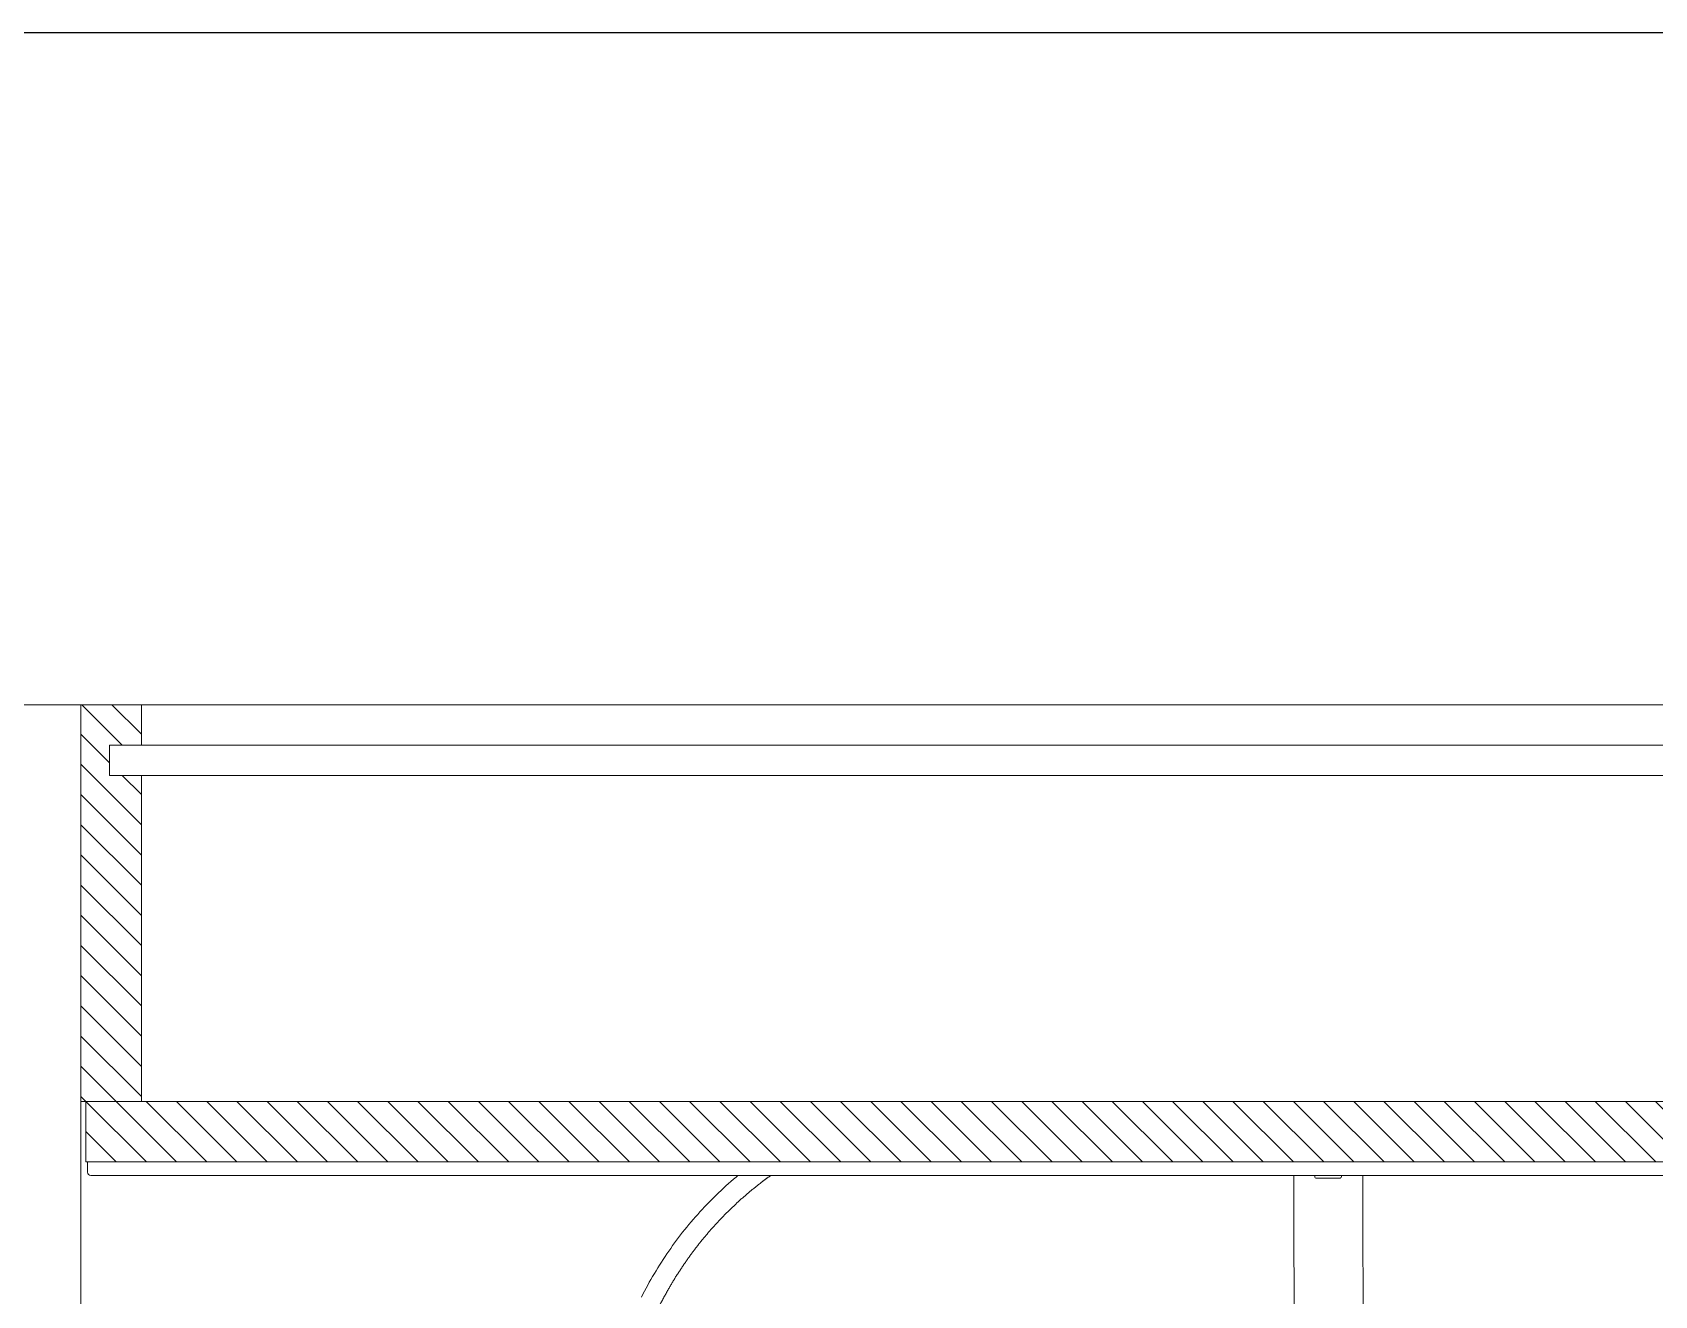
# Model space of a CAD drawing. Header units: millimetres. Extents: x 694231 to 734331, y 4486031 to 4541543.
# Drawn here: x 731327.48 to 731375.73, y 4490098.63 to 4490136.2 of the extents above; entities that cross this region are included whole.
import ezdxf

# ---------------------------------------------------------------- set-up
doc = ezdxf.new("R2010")
doc.units = ezdxf.units.MM
doc.set_wipeout_variables(frame=1)
doc.linetypes.add('HIDDEN', pattern=[0.375, 0.25, -0.125])
doc.layers.add('A-DUVAR-HIDDEN', color=34, linetype='HIDDEN')
for name, color, linetype, lineweight in [('DBM_fin_wall_solid', 111, 'Continuous', 25), ('DBM_in_wet_bath', 144, 'Continuous', 13), ('DBM_w_sld', 111, 'Continuous', 20)]:
    doc.layers.add(name, color=color, linetype=linetype, lineweight=lineweight)
pattern_1 = [(135, (588.597, 1421.2293), (-0.449012806, -0.449012806), [])]

# ---------------------------------------------------------------- blocks, each defined once
blk = doc.blocks.new('BATHSINK')
at = {"layer": 'DBM_in_wet_bath', "ltscale": 2}
for p, q in [((5678.229, -6888.429), (5678.229, -6888.444)), ((5678.819, -6888.421), (5678.24, -6888.419)), ((5678.829, -6888.431), (5678.829, -6888.446)), ((5677.489, -6891.692), (5677.446, -6907.652)), ((5678.12, -6892.021), (5678.103, -6898.359)), ((5678.92, -6892.023), (5678.903, -6898.361)), ((5679.539, -6891.704), (5679.496, -6907.658)), ((5674.589, -6894.589), (5674.688, -6894.584)), ((5674.688, -6894.584), (5674.787, -6894.58)), ((5674.787, -6894.58), (5674.887, -6894.576)), ((5674.887, -6894.576), (5674.986, -6894.572)), ((5674.986, -6894.572), (5675.086, -6894.568)), ((5675.086, -6894.568), (5675.185, -6894.564)), ((5675.185, -6894.564), (5675.285, -6894.561)), ((5675.285, -6894.561), (5675.384, -6894.557)), ((5675.384, -6894.557), (5675.484, -6894.554)), ((5675.484, -6894.554), (5675.583, -6894.551)), ((5675.583, -6894.551), (5675.682, -6894.548)), ((5675.682, -6894.548), (5675.782, -6894.545)), ((5675.782, -6894.545), (5675.881, -6894.542)), ((5675.881, -6894.542), (5675.981, -6894.539)), ((5675.981, -6894.539), (5676.08, -6894.536)), ((5676.08, -6894.536), (5676.18, -6894.534)), ((5676.18, -6894.534), (5676.279, -6894.532)), ((5676.279, -6894.532), (5676.379, -6894.53)), ((5676.379, -6894.53), (5676.478, -6894.527)), ((5676.478, -6894.527), (5676.578, -6894.525)), ((5676.578, -6894.525), (5676.677, -6894.523)), ((5676.677, -6894.523), (5676.777, -6894.521)), ((5676.777, -6894.521), (5676.876, -6894.52)), ((5676.876, -6894.52), (5676.976, -6894.518)), ((5676.976, -6894.518), (5677.075, -6894.517)), ((5677.075, -6894.517), (5677.175, -6894.516)), ((5677.175, -6894.516), (5677.274, -6894.514)), ((5677.274, -6894.514), (5677.374, -6894.513)), ((5677.374, -6894.513), (5677.473, -6894.512)), ((5677.473, -6894.512), (5677.573, -6894.51)), ((5677.573, -6894.51), (5677.672, -6894.51)), ((5677.672, -6894.51), (5677.772, -6894.509)), ((5677.772, -6894.509), (5677.871, -6894.509)), ((5677.871, -6894.509), (5677.971, -6894.508)), ((5677.971, -6894.508), (5678.07, -6894.508)), ((5678.07, -6894.508), (5678.17, -6894.508)), ((5678.17, -6894.508), (5678.269, -6894.507)), ((5678.269, -6894.507), (5678.369, -6894.507)), ((5678.369, -6894.507), (5678.468, -6894.506)), ((5678.573, -6894.507), (5678.473, -6894.506)), ((5678.673, -6894.507), (5678.573, -6894.507)), ((5678.772, -6894.508), (5678.673, -6894.507)), ((5678.872, -6894.508), (5678.772, -6894.508)), ((5678.971, -6894.508), (5678.872, -6894.508)), ((5679.071, -6894.509), (5678.971, -6894.508)), ((5679.17, -6894.509), (5679.071, -6894.509)), ((5679.27, -6894.51), (5679.17, -6894.509)), ((5679.369, -6894.51), (5679.27, -6894.51)), ((5679.469, -6894.512), (5679.369, -6894.51)), ((5679.568, -6894.513), (5679.469, -6894.512)), ((5679.668, -6894.514), (5679.568, -6894.513)), ((5679.767, -6894.516), (5679.668, -6894.514)), ((5679.867, -6894.517), (5679.767, -6894.516)), ((5679.966, -6894.518), (5679.867, -6894.517)), ((5680.066, -6894.52), (5679.966, -6894.518)), ((5680.165, -6894.521), (5680.066, -6894.52)), ((5680.265, -6894.523), (5680.165, -6894.521)), ((5680.364, -6894.525), (5680.265, -6894.523)), ((5680.464, -6894.527), (5680.364, -6894.525)), ((5680.563, -6894.53), (5680.464, -6894.527)), ((5680.663, -6894.532), (5680.563, -6894.53)), ((5680.762, -6894.534), (5680.663, -6894.532)), ((5680.862, -6894.536), (5680.762, -6894.534)), ((5680.961, -6894.539), (5680.862, -6894.536)), ((5681.06, -6894.542), (5680.961, -6894.539)), ((5681.16, -6894.545), (5681.06, -6894.542)), ((5681.259, -6894.548), (5681.16, -6894.545)), ((5681.359, -6894.551), (5681.259, -6894.548)), ((5681.458, -6894.554), (5681.359, -6894.551)), ((5681.558, -6894.557), (5681.458, -6894.554)), ((5681.657, -6894.561), (5681.558, -6894.557)), ((5681.757, -6894.564), (5681.657, -6894.561)), ((5681.856, -6894.568), (5681.757, -6894.564)), ((5681.956, -6894.572), (5681.856, -6894.568)), ((5682.055, -6894.576), (5681.956, -6894.572)), ((5682.154, -6894.58), (5682.055, -6894.576)), ((5682.254, -6894.584), (5682.154, -6894.58)), ((5682.353, -6894.589), (5682.254, -6894.584)), ((5669.339, -6895.073), (5669.438, -6895.057)), ((5669.438, -6895.057), (5669.536, -6895.042)), ((5669.536, -6895.042), (5669.634, -6895.027)), ((5669.634, -6895.027), (5669.733, -6895.014)), ((5669.733, -6895.014), (5669.832, -6895.001)), ((5669.832, -6895.001), (5669.93, -6894.987)), ((5669.93, -6894.987), (5670.029, -6894.974)), ((5670.029, -6894.974), (5670.127, -6894.961)), ((5670.127, -6894.961), (5670.226, -6894.948)), ((5670.226, -6894.948), (5670.325, -6894.935)), ((5670.325, -6894.935), (5670.423, -6894.922)), ((5670.423, -6894.922), (5670.522, -6894.91)), ((5670.522, -6894.91), (5670.621, -6894.899)), ((5670.621, -6894.899), (5670.72, -6894.888)), ((5670.72, -6894.888), (5670.819, -6894.877)), ((5670.819, -6894.877), (5670.918, -6894.865)), ((5670.918, -6894.865), (5671.017, -6894.854)), ((5671.017, -6894.854), (5671.116, -6894.843)), ((5671.116, -6894.843), (5671.214, -6894.832)), ((5671.214, -6894.832), (5671.313, -6894.822)), ((5671.313, -6894.822), (5671.412, -6894.813)), ((5671.412, -6894.813), (5671.512, -6894.803)), ((5671.512, -6894.803), (5671.611, -6894.793)), ((5671.611, -6894.793), (5671.71, -6894.784)), ((5671.71, -6894.784), (5671.809, -6894.774)), ((5671.809, -6894.774), (5671.908, -6894.765)), ((5671.908, -6894.765), (5672.007, -6894.756)), ((5672.007, -6894.756), (5672.106, -6894.748)), ((5672.106, -6894.748), (5672.205, -6894.74)), ((5672.205, -6894.74), (5672.304, -6894.732)), ((5672.304, -6894.732), (5672.404, -6894.724)), ((5672.404, -6894.724), (5672.503, -6894.716)), ((5672.503, -6894.716), (5672.602, -6894.708)), ((5672.602, -6894.708), (5672.701, -6894.7)), ((5672.701, -6894.7), (5672.8, -6894.692)), ((5672.8, -6894.692), (5672.9, -6894.685)), ((5672.9, -6894.685), (5672.999, -6894.678)), ((5672.999, -6894.678), (5673.098, -6894.672)), ((5673.098, -6894.672), (5673.198, -6894.665)), ((5673.198, -6894.665), (5673.297, -6894.659)), ((5673.297, -6894.659), (5673.396, -6894.652)), ((5673.396, -6894.652), (5673.496, -6894.646)), ((5673.496, -6894.646), (5673.595, -6894.64)), ((5673.595, -6894.64), (5673.694, -6894.634)), ((5673.694, -6894.634), (5673.794, -6894.629)), ((5673.794, -6894.629), (5673.893, -6894.623)), ((5673.893, -6894.623), (5673.992, -6894.618)), ((5673.992, -6894.618), (5674.092, -6894.613)), ((5674.092, -6894.613), (5674.191, -6894.608)), ((5674.191, -6894.608), (5674.29, -6894.603)), ((5674.29, -6894.603), (5674.39, -6894.598)), ((5674.39, -6894.598), (5674.489, -6894.594)), ((5674.489, -6894.594), (5674.589, -6894.589)), ((5682.453, -6894.594), (5682.353, -6894.589)), ((5682.552, -6894.598), (5682.453, -6894.594)), ((5682.652, -6894.603), (5682.552, -6894.598)), ((5682.751, -6894.608), (5682.652, -6894.603)), ((5682.85, -6894.613), (5682.751, -6894.608)), ((5682.95, -6894.618), (5682.85, -6894.613)), ((5683.049, -6894.623), (5682.95, -6894.618)), ((5683.148, -6894.629), (5683.049, -6894.623)), ((5683.248, -6894.634), (5683.148, -6894.629)), ((5683.347, -6894.64), (5683.248, -6894.634)), ((5683.446, -6894.646), (5683.347, -6894.64)), ((5683.546, -6894.652), (5683.446, -6894.646)), ((5683.645, -6894.659), (5683.546, -6894.652)), ((5683.744, -6894.665), (5683.645, -6894.659)), ((5683.844, -6894.672), (5683.744, -6894.665)), ((5683.943, -6894.678), (5683.844, -6894.672)), ((5684.042, -6894.685), (5683.943, -6894.678)), ((5684.141, -6894.692), (5684.042, -6894.685)), ((5684.241, -6894.7), (5684.141, -6894.692)), ((5684.34, -6894.708), (5684.241, -6894.7)), ((5684.439, -6894.716), (5684.34, -6894.708)), ((5684.538, -6894.724), (5684.439, -6894.716)), ((5684.637, -6894.732), (5684.538, -6894.724)), ((5684.737, -6894.74), (5684.637, -6894.732)), ((5684.836, -6894.748), (5684.737, -6894.74)), ((5684.935, -6894.756), (5684.836, -6894.748)), ((5685.034, -6894.765), (5684.935, -6894.756)), ((5685.133, -6894.774), (5685.034, -6894.765)), ((5685.232, -6894.784), (5685.133, -6894.774)), ((5685.331, -6894.793), (5685.232, -6894.784)), ((5685.43, -6894.803), (5685.331, -6894.793)), ((5685.529, -6894.813), (5685.43, -6894.803)), ((5685.628, -6894.822), (5685.529, -6894.813)), ((5685.728, -6894.832), (5685.628, -6894.822)), ((5685.826, -6894.843), (5685.728, -6894.832)), ((5685.925, -6894.854), (5685.826, -6894.843)), ((5686.024, -6894.865), (5685.925, -6894.854)), ((5686.123, -6894.877), (5686.024, -6894.865)), ((5686.222, -6894.888), (5686.123, -6894.877)), ((5686.321, -6894.899), (5686.222, -6894.888)), ((5686.42, -6894.91), (5686.321, -6894.899)), ((5686.519, -6894.922), (5686.42, -6894.91)), ((5686.617, -6894.935), (5686.519, -6894.922)), ((5686.716, -6894.948), (5686.617, -6894.935)), ((5686.814, -6894.961), (5686.716, -6894.948)), ((5686.913, -6894.974), (5686.814, -6894.961)), ((5687.012, -6894.987), (5686.913, -6894.974)), ((5687.11, -6895.001), (5687.012, -6894.987)), ((5687.209, -6895.014), (5687.11, -6895.001)), ((5687.308, -6895.027), (5687.209, -6895.014)), ((5687.406, -6895.042), (5687.308, -6895.027)), ((5687.504, -6895.057), (5687.406, -6895.042)), ((5687.603, -6895.073), (5687.504, -6895.057)), ((5668.75, -6895.166), (5668.848, -6895.149)), ((5668.848, -6895.149), (5668.946, -6895.134)), ((5668.946, -6895.134), (5669.044, -6895.118)), ((5669.044, -6895.118), (5669.143, -6895.103)), ((5669.143, -6895.103), (5669.241, -6895.088)), ((5669.241, -6895.088), (5669.339, -6895.073)), ((5687.701, -6895.088), (5687.603, -6895.073)), ((5687.799, -6895.103), (5687.701, -6895.088)), ((5687.898, -6895.118), (5687.799, -6895.103)), ((5687.996, -6895.134), (5687.898, -6895.118)), ((5688.094, -6895.149), (5687.996, -6895.134)), ((5688.192, -6895.166), (5688.094, -6895.149)), ((5688.29, -6895.184), (5688.192, -6895.166)), ((5688.388, -6895.202), (5688.29, -6895.184)), ((5688.486, -6895.219), (5688.388, -6895.202)), ((5688.584, -6895.237), (5688.486, -6895.219)), ((5688.682, -6895.254), (5688.584, -6895.237)), ((5688.78, -6895.272), (5688.682, -6895.254)), ((5688.878, -6895.289), (5688.78, -6895.272)), ((5688.975, -6895.309), (5688.878, -6895.289)), ((5689.073, -6895.329), (5688.975, -6895.309)), ((5689.17, -6895.349), (5689.073, -6895.329)), ((5689.268, -6895.369), (5689.17, -6895.349)), ((5689.365, -6895.389), (5689.268, -6895.369)), ((5689.463, -6895.409), (5689.365, -6895.389)), ((5689.56, -6895.429), (5689.463, -6895.409)), ((5689.657, -6895.452), (5689.56, -6895.429)), ((5689.754, -6895.474), (5689.657, -6895.452)), ((5689.851, -6895.497), (5689.754, -6895.474)), ((5689.948, -6895.52), (5689.851, -6895.497)), ((5690.045, -6895.542), (5689.948, -6895.52)), ((5690.142, -6895.565), (5690.045, -6895.542)), ((5690.239, -6895.588), (5690.142, -6895.565)), ((5690.335, -6895.612), (5690.239, -6895.588)), ((5690.431, -6895.638), (5690.335, -6895.612)), ((5690.527, -6895.664), (5690.431, -6895.638)), ((5690.624, -6895.689), (5690.527, -6895.664)), ((5690.72, -6895.715), (5690.624, -6895.689)), ((5690.816, -6895.741), (5690.72, -6895.715)), ((5690.912, -6895.766), (5690.816, -6895.741)), ((5691.008, -6895.794), (5690.912, -6895.766)), ((5691.103, -6895.822), (5691.008, -6895.794)), ((5691.198, -6895.851), (5691.103, -6895.822)), ((5691.294, -6895.879), (5691.198, -6895.851)), ((5691.389, -6895.908), (5691.294, -6895.879)), ((5691.484, -6895.937), (5691.389, -6895.908)), ((5691.579, -6895.969), (5691.484, -6895.937)), ((5691.673, -6896), (5691.579, -6895.969)), ((5691.767, -6896.031), (5691.673, -6896)), ((5691.862, -6896.062), (5691.767, -6896.031)), ((5691.956, -6896.094), (5691.862, -6896.062)), ((5692.05, -6896.127), (5691.956, -6896.094)), ((5692.143, -6896.162), (5692.05, -6896.127)), ((5692.237, -6896.196), (5692.143, -6896.162)), ((5692.33, -6896.23), (5692.237, -6896.196)), ((5692.424, -6896.264), (5692.33, -6896.23)), ((5692.517, -6896.3), (5692.424, -6896.264)), ((5692.609, -6896.337), (5692.517, -6896.3)), ((5692.701, -6896.375), (5692.609, -6896.337)), ((5692.793, -6896.412), (5692.701, -6896.375)), ((5692.886, -6896.449), (5692.793, -6896.412)), ((5692.978, -6896.487), (5692.886, -6896.449)), ((5693.069, -6896.528), (5692.978, -6896.487)), ((5693.159, -6896.568), (5693.069, -6896.528)), ((5693.25, -6896.609), (5693.159, -6896.568)), ((5693.341, -6896.649), (5693.25, -6896.609)), ((5693.432, -6896.69), (5693.341, -6896.649)), ((5693.522, -6896.733), (5693.432, -6896.69)), ((5693.611, -6896.777), (5693.522, -6896.733)), ((5693.7, -6896.821), (5693.611, -6896.777)), ((5693.789, -6896.865), (5693.7, -6896.821)), ((5693.879, -6896.909), (5693.789, -6896.865)), ((5693.967, -6896.955), (5693.879, -6896.909)), ((5694.055, -6897.002), (5693.967, -6896.955)), ((5694.142, -6897.05), (5694.055, -6897.002)), ((5694.229, -6897.097), (5694.142, -6897.05)), ((5694.317, -6897.145), (5694.229, -6897.097)), ((5694.404, -6897.192), (5694.317, -6897.145)), ((5694.49, -6897.244), (5694.404, -6897.192)), ((5694.575, -6897.295), (5694.49, -6897.244)), ((5694.66, -6897.346), (5694.575, -6897.295)), ((5694.745, -6897.397), (5694.66, -6897.346)), ((5694.831, -6897.449), (5694.745, -6897.397)), ((5694.915, -6897.502), (5694.831, -6897.449)), ((5694.998, -6897.557), (5694.915, -6897.502)), ((5695.081, -6897.611), (5694.998, -6897.557)), ((5695.164, -6897.666), (5695.081, -6897.611)), ((5695.247, -6897.722), (5695.164, -6897.666)), ((5695.328, -6897.779), (5695.247, -6897.722)), ((5695.409, -6897.837), (5695.328, -6897.779)), ((5695.49, -6897.895), (5695.409, -6897.837)), ((5695.571, -6897.952), (5695.49, -6897.895)), ((5695.65, -6898.013), (5695.571, -6897.952)), ((5678.843, -6898.421), (5678.163, -6898.419)), ((5695.729, -6898.074), (5695.65, -6898.013)), ((5695.808, -6898.134), (5695.729, -6898.074)), ((5695.887, -6898.195), (5695.808, -6898.134)), ((5695.964, -6898.258), (5695.887, -6898.195)), ((5696.04, -6898.321), (5695.964, -6898.258)), ((5696.117, -6898.385), (5696.04, -6898.321)), ((5696.194, -6898.448), (5696.117, -6898.385)), ((5696.269, -6898.513), (5696.194, -6898.448)), ((5696.343, -6898.58), (5696.269, -6898.513)), ((5696.417, -6898.646), (5696.343, -6898.58)), ((5696.491, -6898.713), (5696.417, -6898.646)), ((5696.565, -6898.779), (5696.491, -6898.713)), ((5696.636, -6898.849), (5696.565, -6898.779)), ((5696.708, -6898.918), (5696.636, -6898.849)), ((5696.779, -6898.987), (5696.708, -6898.918)), ((5696.85, -6899.057), (5696.779, -6898.987)), ((5696.92, -6899.128), (5696.85, -6899.057)), ((5696.988, -6899.2), (5696.92, -6899.128)), ((5697.057, -6899.272), (5696.988, -6899.2)), ((5697.126, -6899.344), (5697.057, -6899.272)), ((5697.193, -6899.418), (5697.126, -6899.344)), ((5697.258, -6899.493), (5697.193, -6899.418)), ((5697.324, -6899.567), (5697.258, -6899.493)), ((5697.39, -6899.642), (5697.324, -6899.567)), ((5697.455, -6899.717), (5697.39, -6899.642)), ((5697.518, -6899.794), (5697.455, -6899.717)), ((5697.581, -6899.871), (5697.518, -6899.794)), ((5697.644, -6899.948), (5697.581, -6899.871)), ((5697.707, -6900.025), (5697.644, -6899.948)), ((5697.767, -6900.105), (5697.707, -6900.025)), ((5697.827, -6900.184), (5697.767, -6900.105)), ((5697.887, -6900.264), (5697.827, -6900.184)), ((5697.947, -6900.343), (5697.887, -6900.264)), ((5698.004, -6900.424), (5697.947, -6900.343)), ((5698.061, -6900.506), (5698.004, -6900.424)), ((5698.118, -6900.587), (5698.061, -6900.506)), ((5698.175, -6900.669), (5698.118, -6900.587)), ((5698.231, -6900.751), (5698.175, -6900.669)), ((5698.285, -6900.835), (5698.231, -6900.751)), ((5698.339, -6900.919), (5698.285, -6900.835)), ((5698.393, -6901.002), (5698.339, -6900.919)), ((5698.446, -6901.086), (5698.393, -6901.002)), ((5698.497, -6901.172), (5698.446, -6901.086)), ((5698.548, -6901.257), (5698.497, -6901.172)), ((5698.599, -6901.343), (5698.548, -6901.257)), ((5698.65, -6901.428), (5698.599, -6901.343)), ((5698.698, -6901.515), (5698.65, -6901.428)), ((5698.746, -6901.602), (5698.698, -6901.515)), ((5698.794, -6901.689), (5698.746, -6901.602)), ((5698.842, -6901.777), (5698.794, -6901.689)), ((5698.889, -6901.865), (5698.842, -6901.777)), ((5698.934, -6901.953), (5698.889, -6901.865))]:
    blk.add_line(p, q, dxfattribs=at)
blk.add_circle((5678.525, -6890.22), 1.8, dxfattribs=at)
for centre, radius, start, end in [((5678.518, -6890.215), 2.9, 290.5897, 249.1043), ((5678.518, -6890.215), 1.8, 99.2531, 255.7765), ((5678.239, -6888.429), 0.01, 89.847, 179.847), ((5678.518, -6890.215), 1.8, 85.4801, 92.0893), ((5678.819, -6888.431), 0.01, 359.847, 89.847), ((5678.518, -6890.215), 1.8, 54.5415, 80.0052), ((5678.06, -6892.021), 0.06, 359.847, 75.5285), ((5678.98, -6892.023), 0.06, 104.1655, 179.8469), ((5678.163, -6898.359), 0.06, 179.847, 269.847), ((5678.843, -6898.361), 0.06, 269.847, 359.847)]:
    blk.add_arc(centre, radius, start, end, dxfattribs=at)
for points in [[(5669.76, -6895.615), (5670.579, -6895.508)], [(5670.579, -6895.508), (5671.401, -6895.417)], [(5671.401, -6895.417), (5672.224, -6895.341)], [(5672.224, -6895.341), (5673.191, -6895.268)], [(5673.191, -6895.268), (5674.159, -6895.211)], [(5674.159, -6895.211), (5675.128, -6895.168)], [(5675.128, -6895.168), (5676.241, -6895.133)], [(5676.241, -6895.133), (5677.354, -6895.114)], [(5677.354, -6895.114), (5678.468, -6895.108)], [(5678.468, -6895.108), (5678.468, -6895.108)], [(5678.474, -6895.108), (5678.473, -6895.108)], [(5679.587, -6895.114), (5678.474, -6895.108)], [(5680.701, -6895.133), (5679.587, -6895.114)], [(5681.814, -6895.168), (5680.701, -6895.133)], [(5682.783, -6895.211), (5681.814, -6895.168)], [(5683.751, -6895.268), (5682.783, -6895.211)], [(5684.718, -6895.341), (5683.751, -6895.268)], [(5685.541, -6895.417), (5684.718, -6895.341)], [(5686.363, -6895.508), (5685.541, -6895.417)], [(5687.182, -6895.615), (5686.363, -6895.508)], [(5668.2, -6895.874), (5668.978, -6895.736)], [(5668.978, -6895.736), (5669.76, -6895.615)], [(5687.964, -6895.736), (5687.182, -6895.615)], [(5688.742, -6895.874), (5687.964, -6895.736)], [(5689.456, -6896.021), (5688.742, -6895.874)], [(5690.166, -6896.187), (5689.456, -6896.021)], [(5690.812, -6896.36), (5690.166, -6896.187)], [(5691.451, -6896.554), (5690.812, -6896.36)], [(5691.673, -6896.628), (5691.451, -6896.554)], [(5691.894, -6896.705), (5691.673, -6896.628)], [(5692.11, -6896.784), (5691.894, -6896.705)], [(5692.325, -6896.866), (5692.11, -6896.784)], [(5692.535, -6896.95), (5692.325, -6896.866)], [(5692.744, -6897.037), (5692.535, -6896.95)], [(5692.948, -6897.126), (5692.744, -6897.037)], [(5693.151, -6897.218), (5692.948, -6897.126)], [(5693.349, -6897.312), (5693.151, -6897.218)], [(5693.546, -6897.41), (5693.349, -6897.312)], [(5693.738, -6897.508), (5693.546, -6897.41)], [(5693.928, -6897.61), (5693.738, -6897.508)], [(5694.113, -6897.715), (5693.928, -6897.61)], [(5694.296, -6897.822), (5694.113, -6897.715)], [(5694.475, -6897.93), (5694.296, -6897.822)], [(5694.652, -6898.041), (5694.475, -6897.93)], [(5694.823, -6898.153), (5694.652, -6898.041)], [(5694.993, -6898.269), (5694.823, -6898.153)], [(5695.157, -6898.387), (5694.993, -6898.269)], [(5695.32, -6898.507), (5695.157, -6898.387)], [(5695.656, -6898.773), (5695.32, -6898.507)], [(5695.981, -6899.052), (5695.656, -6898.773)], [(5696.296, -6899.347), (5695.981, -6899.052)], [(5696.599, -6899.653), (5696.296, -6899.347)], [(5696.891, -6899.974), (5696.599, -6899.653)], [(5697.17, -6900.307), (5696.891, -6899.974)], [(5697.437, -6900.653), (5697.17, -6900.307)], [(5697.689, -6901.01), (5697.437, -6900.653)], [(5697.929, -6901.379), (5697.689, -6901.01)], [(5698.154, -6901.759), (5697.929, -6901.379)], [(5698.399, -6902.213), (5698.154, -6901.759)]]:
    blk.add_open_spline(points, degree=1, dxfattribs=at)
blk = doc.blocks.new('dfföfgöbwfbgw')
at = {"layer": 'DBM_in_wet_bath', "ltscale": 2}
blk.add_lwpolyline([(18980.251, 17467.483), (18980.251, 17412.483), (18898.188, 17412.483), (18898.188, 17467.483)], close=True, dxfattribs=at)
at = {"layer": 'A-DUVAR-HIDDEN', "color": 152, "lineweight": 80, "true_color": 0x2776bb, "xscale": -1}
blk.add_blockref('BATHSINK', (24613.799, 24351.818), dxfattribs=at)
at = {"ltscale": 2}
blk.add_wipeout([(18980.251, 17467.483), (18898.19, 17467.483), (18898.19, 17455.683), (18898.34, 17455.683), (18898.34, 17453.883), (18898.39, 17453.883), (18898.39, 17453.583), (18898.394, 17453.553), (18898.404, 17453.531), (18898.419, 17453.512), (18898.432, 17453.501), (18898.453, 17453.49), (18898.477, 17453.484), (18898.535, 17453.483), (18962.925, 17453.483), (18962.948, 17453.485), (18962.97, 17453.493), (18962.979, 17453.499), (18962.989, 17453.506), (18963, 17453.517), (18963.01, 17453.53), (18963.016, 17453.542), (18963.022, 17453.559), (18963.024, 17453.571), (18963.025, 17453.593), (18963.025, 17453.883), (18963.075, 17453.883), (18963.075, 17455.683), (18963.375, 17455.683), (18963.375, 17453.883), (18963.425, 17453.883), (18963.425, 17453.583), (18963.426, 17453.571), (18963.427, 17453.56), (18963.43, 17453.552), (18963.432, 17453.545), (18963.435, 17453.539), (18963.438, 17453.532), (18963.443, 17453.526), (18963.447, 17453.52), (18963.452, 17453.514), (18963.459, 17453.507), (18963.467, 17453.501), (18963.475, 17453.496), (18963.492, 17453.488), (18963.505, 17453.485), (18963.519, 17453.483), (18979.951, 17453.483), (18979.963, 17453.483), (18979.975, 17453.486), (18979.987, 17453.489), (18979.994, 17453.492), (18980.002, 17453.497), (18980.011, 17453.503), (18980.017, 17453.508), (18980.022, 17453.512), (18980.028, 17453.519), (18980.033, 17453.526), (18980.039, 17453.535), (18980.042, 17453.54), (18980.045, 17453.55), (18980.048, 17453.559), (18980.05, 17453.568), (18980.051, 17453.579), (18980.051, 17453.589), (18980.051, 17453.883), (18980.101, 17453.883), (18980.101, 17455.683), (18980.251, 17455.683)], dxfattribs=at).dxf.layer = 'DBM_in_wet_bath'
at = {"layer": 'DBM_in_wet_bath', "ltscale": 2}
h = blk.add_hatch(dxfattribs=at)
h.set_pattern_fill('ANSI31', color=256, scale=0.2, angle=1170)
h.set_pattern_definition(pattern_1)
h.paths.add_polyline_path([(18964.125, 17455.683), (18962.325, 17455.683), (18962.325, 17465.383), (18964.125, 17465.383)])
h.paths.add_polyline_path([(18978.451, 17465.383), (18979.401, 17465.383), (18979.401, 17466.283), (18978.451, 17466.283), (18978.451, 17467.483), (18980.251, 17467.483), (18980.251, 17455.683), (18978.451, 17455.683)])
h.paths.add_polyline_path([(18899.99, 17465.383), (18899.04, 17465.383), (18899.04, 17466.283), (18899.99, 17466.283), (18899.99, 17467.483), (18898.19, 17467.483), (18898.19, 17455.683), (18899.99, 17455.683)])
h = blk.add_hatch(dxfattribs=at)
h.set_pattern_fill('ANSI31', color=256, scale=0.2, angle=1170)
h.set_pattern_definition(pattern_1)
h.paths.add_polyline_path([(18980.101, 17455.683), (18963.375, 17455.683), (18963.375, 17453.883), (18980.101, 17453.883)])
h.paths.add_polyline_path([(18963.075, 17455.683), (18898.34, 17455.683), (18898.34, 17453.883), (18963.075, 17453.883)])
for points in [[(18980.251, 17467.483), (18898.19, 17467.483), (18898.19, 17455.683), (18980.251, 17455.683)], [(18899.99, 17465.383), (18899.04, 17465.383), (18899.04, 17466.283), (18899.99, 17466.283), (18899.99, 17467.483), (18898.19, 17467.483), (18898.19, 17455.683), (18899.99, 17455.683)], [(18979.401, 17466.283), (18899.04, 17466.283), (18899.04, 17465.383), (18979.401, 17465.383)], [(18963.075, 17455.683), (18898.34, 17455.683), (18898.34, 17453.883), (18963.075, 17453.883)]]:
    blk.add_lwpolyline(points, close=True, dxfattribs=at)
blk.add_lwpolyline([(18963.025, 17453.883), (18963.025, 17453.583, -0.414214), (18962.925, 17453.483), (18898.49, 17453.483, -0.414214), (18898.39, 17453.583), (18898.39, 17453.883), (18963.025, 17453.883)], format="xyb", dxfattribs=at)

msp = doc.modelspace()

# ---------------------------------------------------------------- linework, layer by layer
at = {"layer": 'DBM_w_sld', "ltscale": 2}
for points in [[(730595.227, 4490136.2), (730595.227, 4489336.2), (731675.227, 4489336.2), (731675.227, 4490136.2), (730595.227, 4490136.2)], [(731635.227, 4490116.2), (731310.561, 4490116.2)]]:
    msp.add_lwpolyline(points, dxfattribs=at)

# ---------------------------------------------------------------- next in the draw order: block references
at = {"layer": 'DBM_fin_wall_solid'}
msp.add_blockref('dfföfgöbwfbgw', (712430.726, 4472648.717), dxfattribs=at)

# ---------------------------------------------------------------- next in the draw order: linework, layer by layer
msp.add_lwpolyline([(730595.227, 4490136.2), (731675.227, 4490136.2), (731675.227, 4489336.2), (730595.227, 4489336.2)], close=True, dxfattribs=at)

doc.saveas('drawing.dxf')
